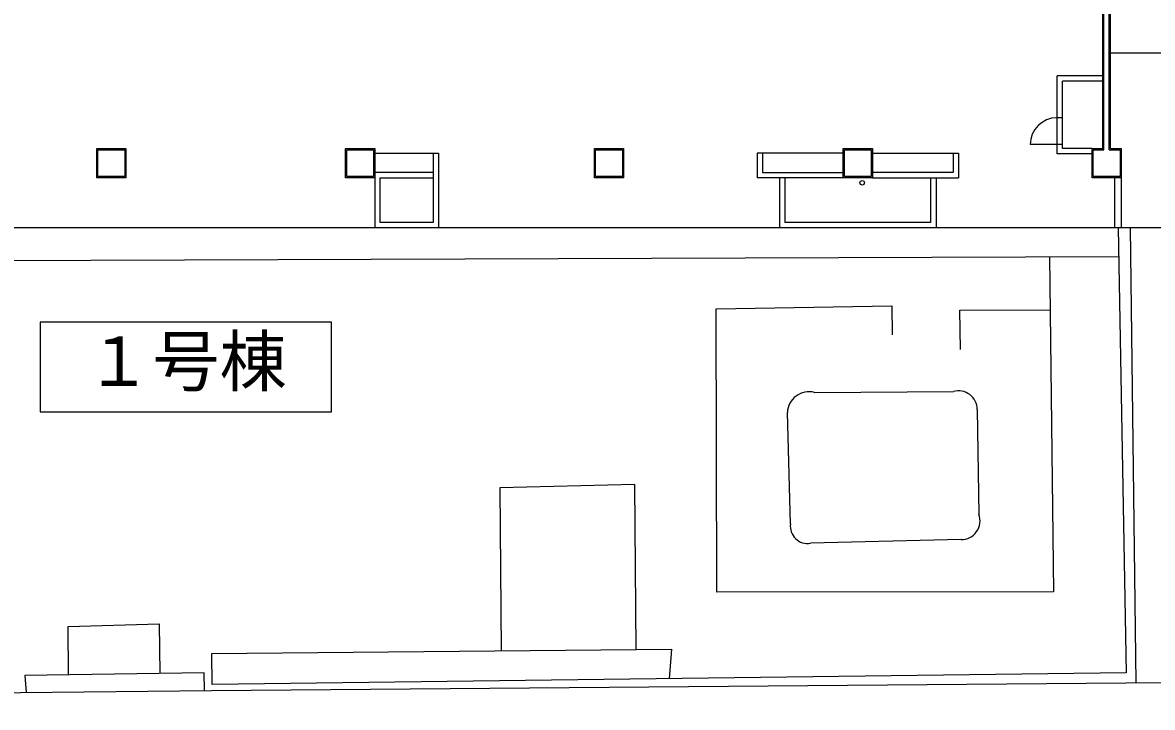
# Model space of a CAD drawing. Units: millimetres, scale not verified. Extents: x -1732052 to 83926, y -1225229 to 59935.
# Drawn here: x -39230 to -14028, y -29936 to -14673 of the extents above; entities that cross this region are included whole.
import ezdxf
from ezdxf.enums import TextEntityAlignment as Align

# ---------------------------------------------------------------- set-up
doc = ezdxf.new("R2010")
doc.units = ezdxf.units.MM
doc.header["$LTSCALE"] = 300
doc.layers.add('0-0', color=4, linetype='Continuous')
doc.layers.add('0-A', color=7, linetype='Continuous')
doc.styles.add('ＭＳ ゴシック', font='')
doc.styles.get('ＭＳ ゴシック').set_extended_font_data('MS Gothic')

# ---------------------------------------------------------------- blocks, each defined once
blk = doc.blocks.new('BLOCK276')
at = {"layer": '0-0'}
for p, q in [((-195.1, -195.1), (-195.1, 194.9)), ((-195.1, -195.1), (-195.1, 194.9)), ((-195.1, 194.9), (194.9, 194.9)), ((-180.1, -180.1), (-180.1, 179.9)), ((-180.1, 179.9), (179.9, 179.9)), ((179.9, 179.9), (179.9, -180.1)), ((194.9, 194.9), (194.9, -195.1)), ((194.9, -195.1), (-195.1, -195.1)), ((194.9, -195.1), (-195.1, -195.1)), ((179.9, -180.1), (-180.1, -180.1))]:
    blk.add_line(p, q, dxfattribs=at)
blk.add_lwpolyline([(-195.1, 194.9), (194.9, 194.9), (194.9, -195.1)], dxfattribs=at)
blk = doc.blocks.new('BLOCK277')
at = {"layer": '0-0'}
for p, q in [((-195.1, -195.1), (-195.1, 194.9)), ((-195.1, -195.1), (-195.1, 194.9)), ((-195.1, 194.9), (194.9, 194.9)), ((-180.1, -180.1), (-180.1, 179.9)), ((-180.1, 179.9), (179.9, 179.9)), ((179.9, 179.9), (179.9, -180.1)), ((194.9, 194.9), (194.9, -195.1)), ((194.9, -195.1), (-195.1, -195.1)), ((194.9, -195.1), (-195.1, -195.1)), ((179.9, -180.1), (-180.1, -180.1))]:
    blk.add_line(p, q, dxfattribs=at)
blk.add_lwpolyline([(-195.1, 194.9), (194.9, 194.9), (194.9, -195.1)], dxfattribs=at)
blk = doc.blocks.new('BLOCK278')
at = {"layer": '0-0'}
for p, q in [((-195.1, -195.1), (-195.1, 194.9)), ((-195.1, -195.1), (-195.1, 194.9)), ((-195.1, 194.9), (194.9, 194.9)), ((-180.1, -180.1), (-180.1, 179.9)), ((-180.1, 179.9), (179.9, 179.9)), ((179.9, 179.9), (179.9, -180.1)), ((194.9, 194.9), (194.9, -195.1)), ((194.9, -195.1), (-195.1, -195.1)), ((194.9, -195.1), (-195.1, -195.1)), ((179.9, -180.1), (-180.1, -180.1))]:
    blk.add_line(p, q, dxfattribs=at)
blk.add_lwpolyline([(-195.1, 194.9), (194.9, 194.9), (194.9, -195.1)], dxfattribs=at)
blk = doc.blocks.new('BLOCK279')
at = {"layer": '0-0'}
for p, q in [((-195.1, -195.1), (-195.1, 194.9)), ((-195.1, -195.1), (-195.1, 194.9)), ((-195.1, 194.9), (194.9, 194.9)), ((-180.1, -180.1), (-180.1, 179.9)), ((-180.1, 179.9), (179.9, 179.9)), ((179.9, 179.9), (179.9, -180.1)), ((194.9, 194.9), (194.9, -195.1)), ((194.9, -195.1), (-195.1, -195.1)), ((194.9, -195.1), (-195.1, -195.1)), ((179.9, -180.1), (-180.1, -180.1))]:
    blk.add_line(p, q, dxfattribs=at)
blk.add_lwpolyline([(-195.1, 194.9), (194.9, 194.9), (194.9, -195.1)], dxfattribs=at)
blk = doc.blocks.new('BLOCK280')
at = {"layer": '0-0'}
for p, q in [((-195.1, -195.1), (-195.1, 194.9)), ((-195.1, -195.1), (-195.1, 194.9)), ((-195.1, 194.9), (-51.1, 194.9)), ((-195.1, 194.9), (-51.1, 194.9)), ((-180.1, -180.1), (-180.1, 179.9)), ((-180.1, 179.9), (-36.1, 179.9)), ((35.9, 179.9), (179.9, 179.9)), ((50.9, 194.9), (194.9, 194.9)), ((50.9, 194.9), (194.9, 194.9)), ((179.9, 179.9), (179.9, -180.1)), ((194.9, 194.9), (194.9, -195.1)), ((194.9, 194.9), (194.9, -195.1)), ((194.9, -195.1), (-195.1, -195.1)), ((194.9, -195.1), (-195.1, -195.1)), ((179.9, -180.1), (-180.1, -180.1))]:
    blk.add_line(p, q, dxfattribs=at)
blk = doc.blocks.new('BLOCK324')
at = {"layer": '0-0'}
for p, q in [((-51.1, -639.1), (-51.1, 3650.9)), ((-51.1, -624.1), (-51.1, 3635.9)), ((-36.1, -639.1), (-36.1, 3650.9)), ((35.9, -639.1), (35.9, 3650.9)), ((50.9, -639.1), (50.9, 3650.9)), ((50.9, -624.1), (50.9, 3635.9)), ((-51.1, -1524.1), (-51.1, -1074.1)), ((-51.1, -1524.1), (-51.1, -1074.1)), ((35.9, -3651.1), (35.9, -1059.1)), ((50.9, -3636.1), (50.9, -1074.1)), ((50.9, -3636.1), (50.9, -1074.1)), ((-51.1, -3636.1), (-51.1, -1611.1)), ((-51.1, -3636.1), (-51.1, -1611.1))]:
    blk.add_line(p, q, dxfattribs=at)
blk.add_lwpolyline([(-36.1, -3651.1), (-36.1, -1539.1), (-36.1, -1059.1)], dxfattribs=at)

msp = doc.modelspace()

# ---------------------------------------------------------------- linework, layer by layer
at = {"layer": '0-0'}
for p, q in [((-14964.3, -15346.4), (-9599.3, -15346.4)), ((-15134.3, -15861.4), (-16154.3, -15861.4)), ((-16034.3, -17481.4), (-16034.3, -15981.4)), ((-15134.3, -15981.4), (-16034.3, -15981.4)), ((-16034.3, -16793.2), (-16154.3, -16793.2)), ((-31374.3, -17581.4), (-29954.3, -17581.4)), ((-30074.3, -17581.4), (-30074.3, -19126.4)), ((-29954.3, -17581.4), (-29954.3, -19246.4)), ((-22724.3, -17581.4), (-22724.3, -18011.4)), ((-20274.3, -17581.4), (-18354.3, -17581.4)), ((-18474.3, -17581.4), (-18474.3, -18011.4)), ((-18354.3, -17581.4), (-18354.3, -18131.4)), ((-16034.3, -17393.2), (-16754.3, -17393.2)), ((-15374.3, -17481.4), (-16034.3, -17481.4)), ((-30074.3, -18011.4), (-31374.3, -18011.4)), ((-31374.3, -18131.4), (-31374.3, -19246.4)), ((-20924.3, -18131.4), (-22844.3, -18131.4)), ((-22724.3, -18011.4), (-20924.3, -18011.4)), ((-22344.3, -18131.4), (-22344.3, -19246.4)), ((-22224.3, -18131.4), (-22224.3, -19126.4)), ((-18474.3, -18011.4), (-20274.3, -18011.4)), ((-20274.3, -18131.4), (-18354.3, -18131.4)), ((-18974.3, -18131.4), (-18974.3, -19126.4)), ((-18854.3, -18131.4), (-18854.3, -19246.4)), ((-14874.3, -18131.4), (-14874.3, -19246.4)), ((-14724.3, -18131.4), (-14724.3, -19246.4)), ((-30074.3, -19126.4), (-31254.3, -19126.4)), ((-18974.3, -19126.4), (-22224.3, -19126.4)), ((-11523.2, -19246.4), (-48024.3, -19246.4)), ((-14390.7, -29387.1), (-14517, -19246.4)), ((-59870.9, -20052.9), (-14777.7, -19884.2)), ((-21564.5, -22916.2), (-18466.6, -22895.7)), ((-22102, -25847.7), (-22171.1, -23364.4)), ((-17934, -23296.4), (-17896.5, -25634)), ((-18296.7, -26195.8), (-21656.6, -26279))]:
    msp.add_line(p, q, dxfattribs=at)
for points in [[(-62498.6, 9801.9), (-64334.5, 7951.2), (-64284.1, -27695.9), (-61316.3, -29936), (-39277.7, -29604.3), (-35014, -29558), (-9297.6, -29344.9), (-3295.5, -29670.6), (12795.8, -29656.5), (13980.8, 280.2), (11772.7, 2243.6), (8253.6, 2853.5), (-185.6, 2806.8)], [(-15374.3, -17601.4), (-16154.3, -17601.4), (-16154.3, -15861.4)], [(-20924.3, -17581.4), (-22844.3, -17581.4), (-22844.3, -18131.4)], [(-31254.3, -19126.4), (-31254.3, -18131.4), (-30074.3, -18131.4)], [(-14789.2, -19246.4), (-14610, -29169.1), (-35000.1, -29423.4), (-35011.1, -28736.7)], [(-16322.5, -19890), (-16232, -27361), (-23743.6, -27364.7), (-23757.3, -21051.6), (-19841.7, -20988.7), (-19831.4, -21631.6)], [(-18306.3, -21957.8), (-18320.4, -21081.2), (-16308.1, -21078.1)], [(-25542.7, -28645.4), (-25572.4, -24968.1), (-28581.6, -25045.7), (-28552.6, -28674.4)], [(-38207.6, -29211.9), (-38210.4, -28130.5), (-36183.5, -28076), (-36165.8, -29179.1)], [(-35011.1, -28736.7), (-24753.5, -28637.8), (-24805, -29296.2)], [(-35173.2, -29559.7), (-35179.6, -29163.2), (-39182.9, -29227.5), (-39147.8, -29602.9)]]:
    msp.add_lwpolyline(points, dxfattribs=at)
msp.add_circle((-20500.5, -18242.9), 50, dxfattribs=at)
for centre, radius, start, end in [((-16154.3, -17393.2), 600, 90, 180), ((-21683.8, -23389.3), 487.9, 75.84275, 177.07261), ((-18353.2, -23299.2), 419.1, 0.38615, 105.70388), ((-18293.9, -25774.4), 421.4, 269.61577, 19.45553), ((-21718.8, -25897.6), 386.4, 172.57857, 279.26143)]:
    msp.add_arc(centre, radius, start, end, dxfattribs=at)
at = {"layer": '0-A'}
msp.add_lwpolyline([(-38837.8, -23349.7), (-32337.8, -23349.7), (-32337.8, -21349.7), (-38837.8, -21349.7)], close=True, dxfattribs=at)

# ---------------------------------------------------------------- block references
at = {"layer": '0-0', "xscale": 1.666667, "yscale": 1.666667}
for name, p in [('BLOCK324', (-15049, -11421.2)), ('BLOCK276', (-37249, -17806.2)), ('BLOCK277', (-31699, -17806.2)), ('BLOCK278', (-26149, -17806.2)), ('BLOCK279', (-20599, -17806.2)), ('BLOCK280', (-15049, -17806.2))]:
    msp.add_blockref(name, p, dxfattribs=at)

# ---------------------------------------------------------------- texts
at = {"layer": '0-A', "style": 'ＭＳ ゴシック'}
msp.add_text('１号棟', height=1100, dxfattribs=at).set_placement((-37837.8, -23099.7), align=Align.BOTTOM_LEFT)

doc.saveas('drawing.dxf')
